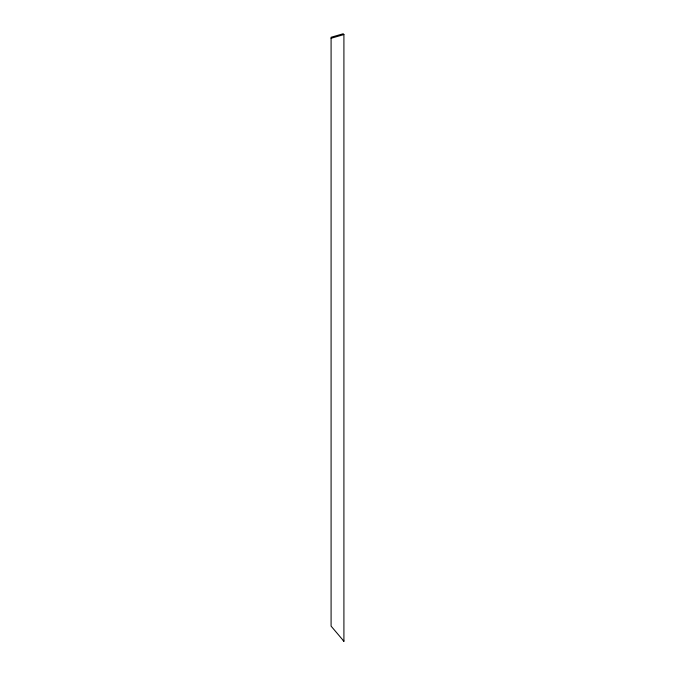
<?xml version="1.0" encoding="UTF-8"?>
<svg xmlns="http://www.w3.org/2000/svg" width="675" height="675" viewBox="0 0 675 675"><rect width="100%" height="100%" fill="white"/><g stroke="black" fill="none" stroke-linecap="round" stroke-linejoin="round"><path stroke-width="1.01" d="M331.087 38.281L343.913 34.568L343.913 641.25L343.212 640.423M343.913 34.568L343.212 33.75L331.087 37.26L331.087 626.122L343.913 641.25"/></g></svg>
